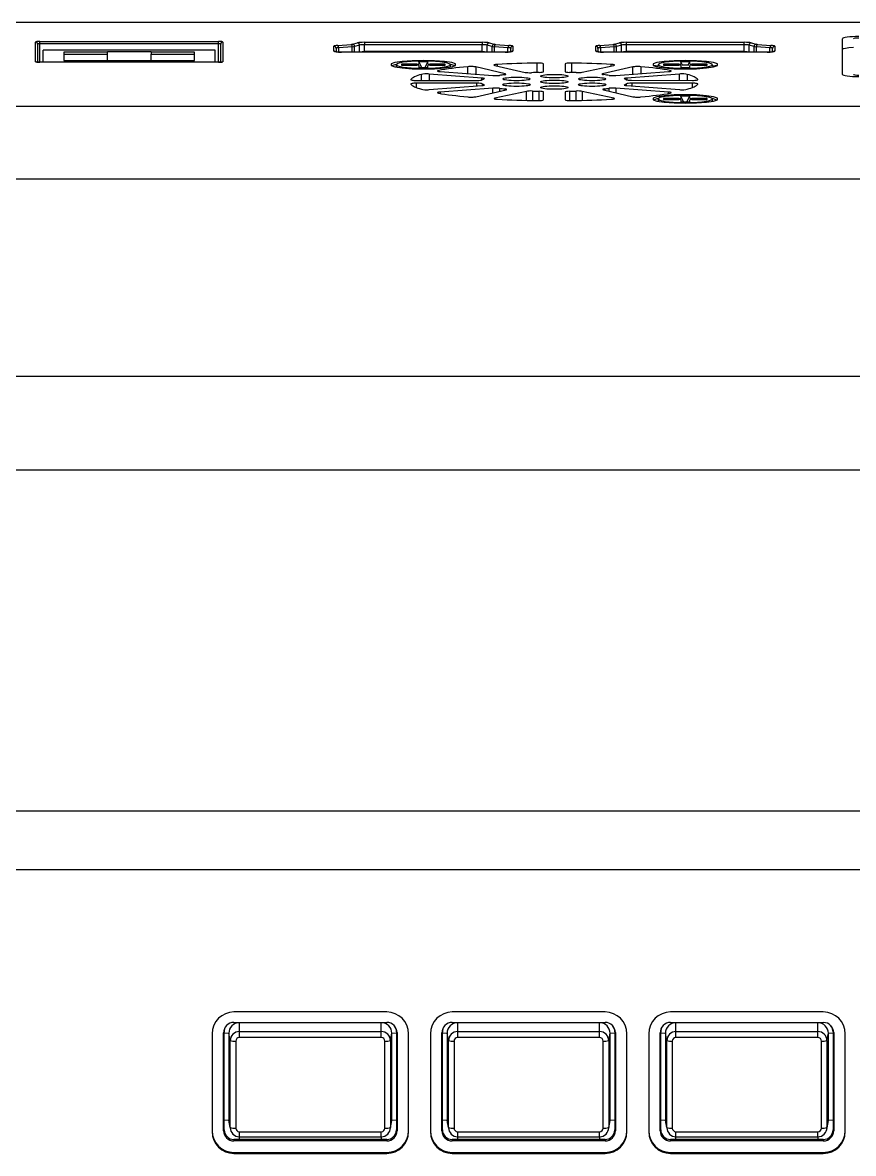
# Model space of a CAD drawing. Header units: millimetres. Extents: x 102 to 710, y 145 to 429.
# Drawn here: x 195.2 to 233.2, y 368.5 to 420.2 of the extents above; entities that cross this region are included whole.
import ezdxf

# ---------------------------------------------------------------- set-up
doc = ezdxf.new("R2010")
doc.units = ezdxf.units.MM

msp = doc.modelspace()

# ---------------------------------------------------------------- linework, layer by layer
at = {"color": 7, "linetype": 'Continuous', "lineweight": 25}
for p, q in [((233.8756, 420.2318), (183.2695, 420.2318)), ((232.717, 417.8595), (232.717, 419.4955)), ((195.747, 418.4392), (195.747, 419.344)), ((195.847, 419.2448), (195.847, 418.4181)), ((195.947, 419.3701), (204.137, 419.3701)), ((195.947, 419.2623), (195.947, 419.3701)), ((204.137, 419.2623), (195.947, 419.2623)), ((196.097, 418.4139), (196.097, 418.9684)), ((203.987, 418.9684), (196.097, 418.9684)), ((201.042, 418.8899), (199.042, 418.8899)), ((199.042, 418.8899), (199.042, 418.8769)), ((201.042, 418.8769), (201.042, 418.8899)), ((203.987, 418.4139), (203.987, 418.9684)), ((204.137, 419.2623), (204.137, 419.3701)), ((204.237, 418.4179), (204.237, 419.2448)), ((204.337, 419.344), (204.337, 418.4392)), ((209.417, 418.923), (209.417, 419.1508)), ((209.517, 419.0516), (209.517, 418.8934)), ((209.595, 419.1906), (210.2123, 419.2361)), ((210.2614, 419.1294), (209.6441, 419.0838)), ((210.2726, 419.2444), (210.5042, 419.3047)), ((210.5936, 419.2016), (210.362, 419.1413)), ((210.817, 418.916), (210.5996, 418.8781)), ((210.817, 419.3299), (216.217, 419.3299)), ((210.817, 419.3299), (210.817, 419.222)), ((216.217, 419.222), (210.817, 419.222)), ((216.217, 418.916), (210.817, 418.916)), ((210.9715, 418.8942), (210.8791, 418.8781)), ((216.0625, 418.8942), (210.9715, 418.8942)), ((210.9715, 418.8942), (210.9715, 418.8781)), ((216.155, 418.8781), (216.0625, 418.8942)), ((216.0625, 418.8942), (216.0625, 418.8781)), ((216.217, 419.3299), (216.217, 419.222)), ((216.4345, 418.8781), (216.217, 418.916)), ((216.6721, 419.1413), (216.4405, 419.2016)), ((216.5298, 419.3047), (216.7615, 419.2444)), ((217.3899, 419.0838), (216.7726, 419.1294)), ((216.8218, 419.2361), (217.4391, 419.1906)), ((217.517, 418.8932), (217.517, 419.0516)), ((217.617, 419.1508), (217.617, 418.923)), ((221.417, 418.923), (221.417, 419.1508)), ((221.517, 419.0516), (221.517, 418.8934)), ((221.595, 419.1906), (222.2123, 419.2361)), ((222.2614, 419.1294), (221.6441, 419.0838)), ((222.2726, 419.2444), (222.5042, 419.3047)), ((222.5936, 419.2016), (222.362, 419.1413)), ((222.9715, 418.916), (222.3893, 418.8781)), ((222.817, 418.916), (222.5996, 418.8781)), ((223.0545, 418.8942), (222.807, 418.8781)), ((222.817, 419.3299), (228.217, 419.3299)), ((222.817, 419.222), (222.817, 419.3299)), ((228.217, 419.222), (222.817, 419.222)), ((228.217, 418.916), (222.817, 418.916)), ((222.9715, 418.8942), (222.8791, 418.8781)), ((228.0626, 418.916), (222.9715, 418.916)), ((228.0625, 418.8942), (222.9715, 418.8942)), ((227.9795, 418.8942), (223.0545, 418.8942)), ((223.0545, 418.8781), (223.0545, 418.8942)), ((228.2271, 418.8781), (227.9795, 418.8942)), ((227.9795, 418.8781), (227.9795, 418.8942)), ((228.155, 418.8781), (228.0625, 418.8942)), ((228.6448, 418.8781), (228.0626, 418.916)), ((228.217, 419.222), (228.217, 419.3299)), ((228.4345, 418.8781), (228.217, 418.916)), ((228.6721, 419.1413), (228.4405, 419.2016)), ((228.5298, 419.3047), (228.7615, 419.2444)), ((229.3899, 419.0838), (228.7726, 419.1294)), ((228.8218, 419.2361), (229.4391, 419.1906)), ((229.517, 418.8932), (229.517, 419.0516)), ((229.617, 419.1508), (229.617, 418.923)), ((204.137, 418.4139), (195.947, 418.4139)), ((204.137, 418.4131), (195.947, 418.4131)), ((199.042, 418.8769), (197.0545, 418.8769)), ((197.0545, 418.8769), (197.0545, 418.4977)), ((199.042, 418.8719), (197.0545, 418.8719)), ((197.0545, 418.7847), (199.042, 418.7847)), ((197.0545, 418.4977), (203.0295, 418.4977)), ((199.042, 418.8719), (199.042, 418.8769)), ((199.042, 418.7847), (199.042, 418.8719)), ((199.042, 418.4977), (199.042, 418.7847)), ((203.0295, 418.8769), (201.042, 418.8769)), ((201.042, 418.8719), (201.042, 418.8769)), ((203.0295, 418.8719), (201.042, 418.8719)), ((201.042, 418.8719), (201.042, 418.7847)), ((201.042, 418.7847), (203.0295, 418.7847)), ((201.042, 418.4977), (201.042, 418.7847)), ((203.0295, 418.4977), (203.0295, 418.8769)), ((204.137, 418.4131), (204.137, 418.4139)), ((217.267, 418.8781), (209.767, 418.8781)), ((209.767, 418.8781), (209.767, 418.8773)), ((217.267, 418.8773), (209.767, 418.8773)), ((213.317, 418.4349), (213.317, 418.3435)), ((213.717, 418.4349), (213.317, 418.4349)), ((213.441, 418.1738), (213.317, 418.4349)), ((213.5931, 418.1738), (213.717, 418.4349)), ((213.717, 418.3435), (213.717, 418.4349)), ((229.267, 418.8781), (221.767, 418.8781)), ((229.267, 418.8773), (221.767, 418.8773)), ((225.317, 418.4349), (225.317, 418.3435)), ((225.717, 418.4349), (225.317, 418.4349)), ((225.3787, 418.305), (225.317, 418.4349)), ((225.6554, 418.305), (225.717, 418.4349)), ((225.717, 418.3435), (225.717, 418.4349)), ((212.267, 418.3043), (212.267, 418.1961)), ((213.217, 418.3304), (212.517, 418.3304)), ((212.517, 418.3304), (212.517, 418.2782)), ((212.6819, 418.2782), (212.517, 418.3304)), ((212.517, 418.2782), (213.217, 418.2782)), ((213.317, 418.2652), (213.317, 418.1738)), ((213.317, 418.1738), (213.717, 418.1738)), ((213.717, 418.1738), (213.717, 418.2652)), ((216.1956, 417.6955), (213.7845, 417.8774)), ((214.517, 418.3304), (213.817, 418.3304)), ((213.817, 418.2782), (214.517, 418.2782)), ((214.2845, 417.9906), (216.6956, 417.8087)), ((214.3522, 418.2782), (214.517, 418.3304)), ((214.517, 418.2782), (214.517, 418.3304)), ((214.767, 418.1961), (214.767, 418.3043)), ((217.2688, 417.8832), (215.9167, 418.2031)), ((216.7847, 418.2694), (218.1768, 417.9544)), ((219.017, 417.9838), (219.017, 418.3476)), ((220.017, 418.3476), (220.017, 417.9838)), ((220.7977, 417.9562), (222.2421, 418.2691)), ((223.1154, 418.2041), (221.7233, 417.8891)), ((222.3385, 417.8087), (224.7496, 417.9906)), ((225.2496, 417.8774), (222.8385, 417.6955)), ((224.267, 418.3043), (224.267, 418.2617)), ((225.217, 418.3304), (224.517, 418.3304)), ((224.517, 418.3304), (224.517, 418.2782)), ((224.6819, 418.2782), (224.517, 418.3304)), ((224.517, 418.2782), (225.217, 418.2782)), ((225.317, 418.2652), (225.317, 418.1738)), ((225.317, 418.1738), (225.717, 418.1738)), ((225.717, 418.1738), (225.717, 418.2652)), ((226.517, 418.3304), (225.817, 418.3304)), ((225.817, 418.2782), (226.517, 418.2782)), ((226.3522, 418.2782), (226.517, 418.3304)), ((226.517, 418.2782), (226.517, 418.3304)), ((226.767, 418.2617), (226.767, 418.3043)), ((213.1863, 417.5858), (215.9705, 417.5858)), ((215.9705, 417.4551), (213.1863, 417.4551)), ((213.7845, 417.1635), (216.1956, 417.3453)), ((222.8385, 417.3453), (225.2496, 417.1635)), ((223.0459, 417.5934), (225.8424, 417.5865)), ((225.8478, 417.4551), (223.0636, 417.4551)), ((216.6956, 417.2322), (214.2845, 417.0503)), ((215.9187, 416.8368), (217.3107, 417.1518)), ((218.2364, 417.0847), (216.792, 416.7717)), ((219.017, 416.6933), (219.017, 417.0571)), ((220.017, 417.0571), (220.017, 416.6933)), ((222.2421, 416.7717), (220.7977, 417.0847)), ((221.7653, 417.1577), (223.1174, 416.8378)), ((224.7496, 417.0503), (222.3385, 417.2322)), ((225.317, 416.8671), (225.317, 416.7757)), ((225.717, 416.8671), (225.317, 416.8671)), ((225.441, 416.606), (225.317, 416.8671)), ((225.5931, 416.606), (225.717, 416.8671)), ((225.717, 416.7757), (225.717, 416.8671)), ((113.5967, 416.4125), (290.4874, 416.4125)), ((224.267, 416.7365), (224.267, 416.6283)), ((225.217, 416.7626), (224.517, 416.7626)), ((224.517, 416.7626), (224.517, 416.7104)), ((224.6819, 416.7104), (224.517, 416.7626)), ((224.517, 416.7104), (225.217, 416.7104)), ((225.317, 416.6974), (225.317, 416.606)), ((225.317, 416.606), (225.717, 416.606)), ((225.717, 416.606), (225.717, 416.6974)), ((226.517, 416.7626), (225.817, 416.7626)), ((225.817, 416.7104), (226.517, 416.7104)), ((226.3522, 416.7104), (226.517, 416.7626)), ((226.517, 416.7104), (226.517, 416.7626)), ((226.767, 416.6283), (226.767, 416.7365)), ((290.376, 413.0572), (113.708, 413.0572)), ((113.8028, 404.0477), (290.2812, 404.0477)), ((290.3153, 399.7329), (113.7688, 399.7329)), ((118.717, 384.1378), (263.942, 384.1378)), ((119.967, 381.451), (262.692, 381.451)), ((211.8396, 374.9284), (204.8396, 374.9284)), ((221.8396, 374.9284), (214.8396, 374.9284)), ((231.8396, 374.9284), (224.8396, 374.9284)), ((204.8396, 374.4478), (211.8396, 374.4478)), ((211.5896, 374.4344), (205.0896, 374.4344)), ((205.0896, 374.0328), (205.0896, 374.4344)), ((211.5896, 374.0328), (211.5896, 374.4344)), ((214.8396, 374.4478), (221.8396, 374.4478)), ((221.5896, 374.4344), (215.0896, 374.4344)), ((215.0896, 374.0328), (215.0896, 374.4344)), ((221.5896, 374.0328), (221.5896, 374.4344)), ((224.8396, 374.4478), (231.8396, 374.4478)), ((231.5896, 374.4344), (225.0896, 374.4344)), ((225.0896, 374.0328), (225.0896, 374.4344)), ((231.5896, 374.0328), (231.5896, 374.4344)), ((203.8396, 373.9322), (203.8396, 369.4493)), ((204.3921, 374.0194), (204.3658, 373.9758)), ((204.3658, 369.4929), (204.3658, 373.9758)), ((204.3921, 369.5365), (204.3921, 374.0194)), ((204.6726, 373.6174), (204.6056, 373.9522)), ((204.6056, 373.9522), (204.6056, 369.9674)), ((205.0896, 373.7624), (205.0896, 374.0328)), ((205.0896, 374.0328), (211.5896, 374.0328)), ((211.5896, 373.7624), (211.5896, 374.0328)), ((212.0066, 373.6174), (212.0737, 373.9522)), ((212.0737, 369.9674), (212.0737, 373.9522)), ((212.2872, 374.0194), (212.3134, 373.9758)), ((212.2872, 374.0194), (212.2872, 369.5365)), ((212.3134, 373.9758), (212.3134, 369.4929)), ((212.8396, 369.4493), (212.8396, 373.9322)), ((213.8396, 373.9322), (213.8396, 369.4493)), ((214.3921, 374.0194), (214.3658, 373.9758)), ((214.3658, 369.4929), (214.3658, 373.9758)), ((214.3921, 369.5365), (214.3921, 374.0194)), ((214.6726, 373.6174), (214.6056, 373.9522)), ((214.6056, 373.9522), (214.6056, 369.9674)), ((215.0896, 373.7624), (215.0896, 374.0328)), ((215.0896, 374.0328), (221.5896, 374.0328)), ((221.5896, 373.7624), (221.5896, 374.0328)), ((222.0066, 373.6174), (222.0737, 373.9522)), ((222.0737, 369.9674), (222.0737, 373.9522)), ((222.2872, 374.0194), (222.3134, 373.9758)), ((222.2872, 374.0194), (222.2872, 369.5365)), ((222.3134, 373.9758), (222.3134, 369.4929)), ((222.8396, 369.4493), (222.8396, 373.9322)), ((223.8396, 373.9322), (223.8396, 369.4493)), ((224.3921, 374.0194), (224.3658, 373.9758)), ((224.3658, 369.4929), (224.3658, 373.9758)), ((224.3921, 369.5365), (224.3921, 374.0194)), ((224.6726, 373.6174), (224.6056, 373.9522)), ((224.6056, 373.9522), (224.6056, 369.9674)), ((225.0896, 373.7624), (225.0896, 374.0328)), ((225.0896, 374.0328), (231.5896, 374.0328)), ((231.5896, 373.7624), (231.5896, 374.0328)), ((232.0066, 373.6174), (232.0737, 373.9522)), ((232.0737, 369.9674), (232.0737, 373.9522)), ((232.2872, 374.0194), (232.3134, 373.9758)), ((232.2872, 374.0194), (232.2872, 369.5365)), ((232.3134, 373.9758), (232.3134, 369.4929)), ((232.8396, 369.4493), (232.8396, 373.9322)), ((204.6726, 369.6326), (204.6726, 373.6174)), ((204.9226, 373.596), (204.9226, 369.6112)), ((211.5896, 373.7624), (205.0896, 373.7624)), ((211.7567, 369.6112), (211.7567, 373.596)), ((212.0066, 373.6174), (212.0066, 369.6326)), ((214.6726, 369.6326), (214.6726, 373.6174)), ((214.9226, 373.596), (214.9226, 369.6112)), ((221.5896, 373.7624), (215.0896, 373.7624)), ((221.7567, 369.6112), (221.7567, 373.596)), ((222.0066, 373.6174), (222.0066, 369.6326)), ((224.6726, 369.6326), (224.6726, 373.6174)), ((224.9226, 373.596), (224.9226, 369.6112)), ((231.5896, 373.7624), (225.0896, 373.7624)), ((231.7567, 369.6112), (231.7567, 373.596)), ((232.0066, 373.6174), (232.0066, 369.6326)), ((204.6726, 369.6326), (204.6056, 369.9674)), ((204.6153, 369.8712), (204.681, 369.5497)), ((211.9983, 369.5497), (212.064, 369.8712)), ((212.0066, 369.6326), (212.0737, 369.9674)), ((214.6726, 369.6326), (214.6056, 369.9674)), ((214.6153, 369.8712), (214.681, 369.5497)), ((221.9983, 369.5497), (222.064, 369.8712)), ((222.0066, 369.6326), (222.0737, 369.9674)), ((224.6726, 369.6326), (224.6056, 369.9674)), ((224.6153, 369.8712), (224.681, 369.5497)), ((231.9983, 369.5497), (232.064, 369.8712)), ((232.0066, 369.6326), (232.0737, 369.9674)), ((204.3921, 369.5365), (204.3658, 369.4929)), ((205.0896, 369.4448), (211.5896, 369.4448)), ((205.0896, 369.2166), (211.5896, 369.2166)), ((212.2872, 369.5365), (212.3134, 369.4929)), ((214.3921, 369.5365), (214.3658, 369.4929)), ((215.0896, 369.4448), (221.5896, 369.4448)), ((215.0896, 369.2166), (221.5896, 369.2166)), ((222.2872, 369.5365), (222.3134, 369.4929)), ((224.3921, 369.5365), (224.3658, 369.4929)), ((225.0896, 369.4448), (231.5896, 369.4448)), ((225.0896, 369.2166), (231.5896, 369.2166)), ((232.2872, 369.5365), (232.3134, 369.4929)), ((204.8396, 369.0906), (204.8396, 369.0209)), ((211.8396, 369.0906), (204.8396, 369.0906)), ((211.8396, 369.0209), (204.8396, 369.0209)), ((211.8396, 369.0906), (211.8396, 369.0209)), ((214.8396, 369.0906), (214.8396, 369.0209)), ((221.8396, 369.0906), (214.8396, 369.0906)), ((221.8396, 369.0209), (214.8396, 369.0209)), ((221.8396, 369.0906), (221.8396, 369.0209)), ((224.8396, 369.0906), (224.8396, 369.0209)), ((231.8396, 369.0906), (224.8396, 369.0906)), ((231.8396, 369.0209), (224.8396, 369.0209)), ((231.8396, 369.0906), (231.8396, 369.0209)), ((204.8396, 368.4967), (204.8396, 368.4531)), ((204.8396, 368.4967), (211.8396, 368.4967)), ((204.8396, 368.4531), (211.8396, 368.4531)), ((211.8396, 368.4967), (211.8396, 368.4531)), ((214.8396, 368.4967), (214.8396, 368.4531)), ((214.8396, 368.4967), (221.8396, 368.4967)), ((214.8396, 368.4531), (221.8396, 368.4531)), ((221.8396, 368.4967), (221.8396, 368.4531)), ((224.8396, 368.4967), (224.8396, 368.4531)), ((224.8396, 368.4967), (231.8396, 368.4967)), ((224.8396, 368.4531), (231.8396, 368.4531)), ((231.8396, 368.4967), (231.8396, 368.4531))]:
    msp.add_line(p, q, dxfattribs=at)
at = {"color": 8, "linetype": 'Continuous', "lineweight": 25}
for p, q in [((233.8756, 420.2296), (183.2695, 420.2296)), ((195.947, 418.4139), (195.947, 419.2623)), ((204.137, 418.4139), (204.137, 419.2623)), ((209.6441, 418.8815), (209.6441, 419.0838)), ((210.2614, 418.8781), (210.2614, 419.1294)), ((210.362, 418.8781), (210.362, 419.1413)), ((210.5936, 418.8781), (210.5936, 419.2016)), ((210.817, 418.916), (210.817, 419.222)), ((216.217, 418.916), (216.217, 419.222)), ((216.4405, 418.8781), (216.4405, 419.2016)), ((216.6721, 418.8781), (216.6721, 419.1413)), ((216.7726, 418.8781), (216.7726, 419.1294)), ((217.3899, 418.8813), (217.3899, 419.0838)), ((221.6441, 418.8815), (221.6441, 419.0838)), ((222.2614, 418.8781), (222.2614, 419.1294)), ((222.362, 418.8781), (222.362, 419.1413)), ((222.5936, 418.8914), (222.5936, 419.2016)), ((222.817, 418.916), (222.817, 419.222)), ((228.217, 418.916), (228.217, 419.222)), ((228.4405, 418.8914), (228.4405, 419.2016)), ((228.6721, 418.8781), (228.6721, 419.1413)), ((228.7726, 418.8781), (228.7726, 419.1294)), ((229.3899, 418.8813), (229.3899, 419.0838)), ((195.947, 418.4131), (195.947, 418.4139)), ((217.267, 418.8781), (217.267, 418.8773)), ((218.7376, 417.9495), (218.7376, 418.38)), ((220.2964, 418.38), (220.2964, 417.9495)), ((221.767, 418.8773), (221.767, 418.8781)), ((229.267, 418.8773), (229.267, 418.8781)), ((213.4298, 417.5858), (213.4298, 417.862)), ((213.7845, 417.8774), (213.7845, 417.5858)), ((214.2092, 418.0384), (214.2092, 417.9993)), ((215.5481, 417.8953), (215.5481, 418.2135)), ((215.9167, 418.2031), (215.9167, 417.8674)), ((216.9025, 418.3157), (216.9025, 418.2427)), ((217.2688, 417.8516), (217.2688, 417.8832)), ((221.7233, 417.8891), (221.7233, 417.8564)), ((222.1264, 418.2441), (222.1264, 418.316)), ((223.1154, 417.8673), (223.1154, 418.2041)), ((223.4815, 418.2139), (223.4815, 417.8949)), ((224.8249, 417.9993), (224.8249, 418.0384)), ((225.2496, 417.5879), (225.2496, 417.8774)), ((225.6043, 417.862), (225.6043, 417.5871)), ((212.938, 417.6223), (212.938, 417.6146)), ((213.1863, 417.4551), (213.1863, 417.2653)), ((215.9705, 417.3284), (215.9705, 417.4551)), ((216.1956, 417.6042), (216.1956, 417.6955)), ((216.2151, 417.4292), (216.2151, 417.347)), ((216.3083, 417.3635), (216.3083, 417.3837)), ((222.7258, 417.3837), (222.7258, 417.3635)), ((222.819, 417.347), (222.819, 417.4292)), ((222.8385, 417.6955), (222.8385, 417.6088)), ((223.0636, 417.4551), (223.0636, 417.3284)), ((225.8478, 417.2653), (225.8478, 417.4551)), ((226.0954, 417.6153), (226.0954, 417.623)), ((214.2845, 417.0503), (214.2845, 416.9896)), ((216.6956, 417.0126), (216.6956, 417.2322)), ((217.0066, 417.2257), (217.0066, 417.083)), ((217.2613, 417.1406), (217.2613, 417.1924)), ((218.2364, 416.6712), (218.2364, 417.0847)), ((218.524, 417.099), (218.524, 416.6647)), ((218.8188, 416.6614), (218.8188, 417.089)), ((220.2153, 417.089), (220.2153, 416.6614)), ((220.51, 416.6647), (220.51, 417.099)), ((220.7977, 417.0847), (220.7977, 416.6712)), ((221.814, 417.1974), (221.814, 417.1461)), ((222.0275, 417.0956), (222.0275, 417.2257)), ((222.3385, 417.2322), (222.3385, 417.022)), ((224.7496, 416.9896), (224.7496, 417.0503)), ((216.792, 416.7717), (216.792, 416.738)), ((222.2421, 416.738), (222.2421, 416.7717)), ((205.0896, 374.4478), (205.0896, 374.4344)), ((211.5896, 374.4344), (211.5896, 374.4478)), ((215.0896, 374.4478), (215.0896, 374.4344)), ((221.5896, 374.4344), (221.5896, 374.4478)), ((225.0896, 374.4478), (225.0896, 374.4344)), ((231.5896, 374.4344), (231.5896, 374.4478)), ((204.3921, 373.9744), (204.6056, 373.9522)), ((212.0737, 373.9522), (212.2872, 373.9744)), ((214.3921, 373.9744), (214.6056, 373.9522)), ((222.0737, 373.9522), (222.2872, 373.9744)), ((224.3921, 373.9744), (224.6056, 373.9522)), ((232.0737, 373.9522), (232.2872, 373.9744)), ((204.3921, 369.9896), (204.6056, 369.9674)), ((212.0737, 369.9674), (212.2872, 369.9896)), ((214.3921, 369.9896), (214.6056, 369.9674)), ((222.0737, 369.9674), (222.2872, 369.9896)), ((224.3921, 369.9896), (224.6056, 369.9674)), ((232.0737, 369.9674), (232.2872, 369.9896)), ((205.0896, 369.2166), (205.0896, 369.4448)), ((205.0896, 369.0906), (205.0896, 369.2166)), ((211.5896, 369.2166), (211.5896, 369.4448)), ((211.5896, 369.2166), (211.5896, 369.0906)), ((215.0896, 369.2166), (215.0896, 369.4448)), ((215.0896, 369.0906), (215.0896, 369.2166)), ((221.5896, 369.2166), (221.5896, 369.4448)), ((221.5896, 369.2166), (221.5896, 369.0906)), ((225.0896, 369.2166), (225.0896, 369.4448)), ((225.0896, 369.0906), (225.0896, 369.2166)), ((231.5896, 369.2166), (231.5896, 369.4448)), ((231.5896, 369.2166), (231.5896, 369.0906))]:
    msp.add_line(p, q, dxfattribs=at)
at = {"color": 7, "linetype": 'Continuous', "lineweight": 25, "flags": 128}
for points in [[(213.517, 418.5001), (213.004, 418.4883), (212.5529, 418.4543), (212.218, 418.4022), (212.0398, 418.3383), (212.0398, 418.2703), (212.218, 418.2064), (212.5529, 418.1544), (213.004, 418.1204), (213.517, 418.1086), (214.0301, 418.1204), (214.4812, 418.1544), (214.8161, 418.2064), (214.9942, 418.2703), (214.9942, 418.3383), (214.8161, 418.4022), (214.4812, 418.4543), (214.0301, 418.4883), (213.517, 418.5001)], [(212.267, 418.3043), (212.3514, 418.2454), (212.5933, 418.1944), (212.9599, 418.1583), (213.4017, 418.1419), (213.8591, 418.1474), (214.2703, 418.1741), (214.5798, 418.2184), (214.7458, 418.2744), (214.7458, 418.3343), (214.5798, 418.3902), (214.2703, 418.4345), (213.8591, 418.4613), (213.4017, 418.4668), (212.9599, 418.4504), (212.5933, 418.4143), (212.3514, 418.3633), (212.267, 418.3043)], [(225.517, 418.5001), (225.004, 418.4883), (224.5529, 418.4543), (224.218, 418.4022), (224.0398, 418.3383), (224.0398, 418.2703), (224.218, 418.2064), (224.5529, 418.1544), (225.004, 418.1204), (225.517, 418.1086), (226.0301, 418.1204), (226.4812, 418.1544), (226.8161, 418.2064), (226.9942, 418.2703), (226.9942, 418.3383), (226.8161, 418.4022), (226.4812, 418.4543), (226.0301, 418.4883), (225.517, 418.5001)], [(224.267, 418.3043), (224.3514, 418.2454), (224.5933, 418.1944), (224.9599, 418.1583), (225.4017, 418.1419), (225.8591, 418.1474), (226.2703, 418.1741), (226.5798, 418.2184), (226.7458, 418.2744), (226.7458, 418.3343), (226.5798, 418.3902), (226.2703, 418.4345), (225.8591, 418.4613), (225.4017, 418.4668), (224.9599, 418.4504), (224.5933, 418.4143), (224.3514, 418.3633), (224.267, 418.3043)], [(212.2692, 418.3138), (212.218, 418.3031), (212.0659, 418.2548)], [(214.9682, 418.2548), (214.8161, 418.3031), (214.7649, 418.3138)], [(225.3545, 418.3055), (225.517, 418.3038), (225.6795, 418.3055)], [(225.517, 416.9323), (225.004, 416.9205), (224.5529, 416.8865), (224.218, 416.8344), (224.0398, 416.7705), (224.0398, 416.7025), (224.218, 416.6386), (224.5529, 416.5865), (225.004, 416.5526), (225.517, 416.5407), (226.0301, 416.5526), (226.4812, 416.5865), (226.8161, 416.6386), (226.9942, 416.7025), (226.9942, 416.7705), (226.8161, 416.8344), (226.4812, 416.8865), (226.0301, 416.9205), (225.517, 416.9323)], [(224.267, 416.7365), (224.3514, 416.6776), (224.5933, 416.6266), (224.9599, 416.5905), (225.4017, 416.5741), (225.8591, 416.5796), (226.2703, 416.6063), (226.5798, 416.6506), (226.7458, 416.7066), (226.7458, 416.7665), (226.5798, 416.8224), (226.2703, 416.8667), (225.8591, 416.8935), (225.4017, 416.899), (224.9599, 416.8826), (224.5933, 416.8465), (224.3514, 416.7955), (224.267, 416.7365)], [(224.2692, 416.746), (224.218, 416.7353), (224.0659, 416.687)], [(226.9682, 416.687), (226.8161, 416.7353), (226.7649, 416.746)], [(204.6056, 369.9674), (204.6149, 369.8734), (204.6153, 369.8712)], [(212.064, 369.8712), (212.0644, 369.8734), (212.0737, 369.9674)], [(214.6056, 369.9674), (214.6149, 369.8734), (214.6153, 369.8712)], [(222.064, 369.8712), (222.0644, 369.8734), (222.0737, 369.9674)], [(224.6056, 369.9674), (224.6149, 369.8734), (224.6153, 369.8712)], [(232.064, 369.8712), (232.0644, 369.8734), (232.0737, 369.9674)]]:
    msp.add_lwpolyline(points, dxfattribs=at)
at = {"color": 7, "linetype": 'Continuous', "lineweight": 25}
for centre, radius, start, end in [((195.7475, 419.2444), 0.0996, 0.24884, 90.24312), ((204.3366, 419.2444), 0.0996, 89.75721, 179.75071), ((209.4175, 419.0512), 0.0996, 0.24461, 90.24735), ((209.5344, 419.098), 0.1107, 352.65979, 56.79855), ((210.1517, 419.1435), 0.1107, 352.65965, 56.80132), ((210.2599, 419.1431), 0.1021, 359.00318, 82.86291), ((210.4915, 419.2034), 0.1021, 359.00259, 82.8635), ((216.5425, 419.2034), 0.1021, 97.1365, 180.99741), ((216.7742, 419.1431), 0.1021, 97.13709, 180.99682), ((216.8824, 419.1435), 0.1107, 123.19868, 187.34035), ((217.4997, 419.098), 0.1107, 123.20115, 187.34092), ((217.6166, 419.0512), 0.0996, 89.75276, 179.75528), ((221.4175, 419.0512), 0.0996, 0.24556, 90.24639), ((221.5344, 419.098), 0.1107, 352.66222, 56.79571), ((222.1517, 419.1435), 0.1106, 352.65834, 56.80263), ((222.2599, 419.1431), 0.1021, 359.00253, 82.86416), ((222.4915, 419.2034), 0.1021, 359.00265, 82.86285), ((228.5425, 419.2034), 0.1021, 97.13702, 180.99629), ((228.7742, 419.1431), 0.1021, 97.13702, 180.99629), ((228.8824, 419.1435), 0.1106, 123.19636, 187.34268), ((229.4997, 419.098), 0.1107, 123.20065, 187.34143), ((229.6166, 419.0512), 0.0996, 89.75361, 179.75444), ((213.2415, 418.5323), 0.2034, 263.07991, 291.79413), ((213.2416, 418.0766), 0.2032, 68.19648, 96.93788), ((213.7925, 418.5324), 0.2034, 248.20954, 276.91642), ((213.7925, 418.0762), 0.2035, 83.08495, 111.7807), ((224.526, 423.6674), 5.4179, 264.83492, 267.28087), ((225.2415, 418.5323), 0.2034, 263.08096, 291.79281), ((225.2416, 418.0765), 0.2032, 68.19762, 96.93701), ((225.7925, 418.5324), 0.2034, 248.20954, 276.91642), ((225.7925, 418.0762), 0.2035, 83.08476, 111.78088), ((226.508, 423.6684), 5.4189, 272.71931, 275.16484), ((225.2415, 416.9645), 0.2033, 263.07742, 291.79634), ((225.2415, 416.5086), 0.2033, 68.20427, 96.92197), ((225.7925, 416.9641), 0.203, 248.17949, 276.94647), ((225.7925, 416.5086), 0.2033, 83.07972, 111.79432), ((204.8377, 373.9303), 0.9981, 89.89108, 179.89048), ((211.8415, 373.9303), 0.9981, 0.10955, 90.1089), ((214.8377, 373.9303), 0.9981, 89.8911, 179.89045), ((221.8415, 373.9303), 0.9981, 0.10936, 90.10909), ((224.8377, 373.9303), 0.9981, 89.89113, 179.89043), ((231.8415, 373.9303), 0.9981, 0.10957, 90.10887), ((204.8387, 373.9749), 0.4729, 89.89053, 179.89071), ((205.0887, 373.9513), 0.4832, 89.89132, 179.89011), ((211.5905, 373.9513), 0.4832, 0.10983, 90.10874), ((211.8405, 373.9749), 0.4729, 0.10918, 90.10951), ((214.8387, 373.9749), 0.4729, 89.89049, 179.89082), ((215.0887, 373.9513), 0.4832, 89.89126, 179.89017), ((221.5905, 373.9513), 0.4832, 0.10976, 90.1087), ((221.8405, 373.9749), 0.4729, 0.10942, 90.10949), ((224.8387, 373.9749), 0.4729, 89.89038, 179.89094), ((225.0887, 373.9513), 0.4832, 89.89152, 179.8898), ((231.5905, 373.9513), 0.4832, 0.10976, 90.1087), ((231.8405, 373.9749), 0.4729, 0.10942, 90.10926), ((204.837, 374.0192), 0.4449, 145.30643, 179.98149), ((205.0888, 373.6166), 0.4162, 89.8904, 179.89069), ((211.5904, 373.6166), 0.4162, 0.10934, 90.10963), ((211.8423, 374.0192), 0.4449, 0.01844, 34.69355), ((214.8368, 374.0193), 0.4448, 145.29955, 179.98798), ((215.0888, 373.6166), 0.4162, 89.89037, 179.89066), ((221.5904, 373.6166), 0.4162, 0.10942, 90.10955), ((221.8424, 374.0193), 0.4448, 0.01434, 34.69774), ((224.8371, 374.0192), 0.445, 145.30916, 179.97924), ((225.0888, 373.6166), 0.4162, 89.89045, 179.89058), ((231.5904, 373.6166), 0.4162, 0.10942, 90.10955), ((231.8423, 374.0193), 0.4449, 0.01612, 34.69625), ((204.862, 374.3585), 0.7649, 255.66626, 274.54286), ((205.0893, 373.5957), 0.1667, 89.8902, 179.89058), ((211.59, 373.5957), 0.1667, 0.10912, 90.11011), ((211.8173, 374.3585), 0.7649, 265.45722, 284.33364), ((214.862, 374.3585), 0.7649, 255.66636, 274.54278), ((215.0893, 373.5957), 0.1667, 89.88989, 179.89088), ((221.59, 373.5957), 0.1667, 0.1093, 90.1096), ((221.8173, 374.3585), 0.765, 265.45727, 284.33356), ((224.862, 374.3585), 0.7649, 255.66627, 274.54283), ((225.0893, 373.5957), 0.1667, 89.89002, 179.89043), ((231.59, 373.5957), 0.1667, 0.10866, 90.11025), ((231.8173, 374.3585), 0.765, 265.45727, 284.33356), ((204.8377, 369.4948), 0.9981, 180.10952, 270.10892), ((204.8377, 369.4512), 0.9981, 180.10952, 270.10892), ((204.8387, 369.4938), 0.4729, 180.10974, 270.10858), ((204.8388, 369.5374), 0.4467, 180.10947, 270.10879), ((204.862, 370.3738), 0.7649, 255.66626, 274.54286), ((205.0888, 369.6334), 0.4162, 180.10909, 270.1093), ((205.0893, 369.6115), 0.1667, 180.10996, 270.10798), ((211.5904, 369.6334), 0.4162, 269.89066, 359.89088), ((211.5899, 369.6115), 0.1667, 269.89171, 359.89035), ((211.8173, 370.3738), 0.7649, 265.45722, 284.33364), ((211.8405, 369.5374), 0.4467, 269.89123, 359.89054), ((211.8415, 369.4948), 0.9981, 269.8911, 359.89045), ((211.8405, 369.4938), 0.4729, 269.89139, 359.89038), ((211.8415, 369.4512), 0.9981, 269.8911, 359.89045), ((214.8377, 369.4948), 0.9981, 180.10955, 270.1089), ((214.8377, 369.4512), 0.9981, 180.10955, 270.1089), ((214.8387, 369.4938), 0.4729, 180.10962, 270.10861), ((214.8388, 369.5374), 0.4467, 180.10946, 270.10877), ((214.862, 370.3738), 0.7649, 255.66636, 274.54278), ((215.0888, 369.6334), 0.4162, 180.10912, 270.10934), ((215.0893, 369.6115), 0.1667, 180.10965, 270.10829), ((221.5904, 369.6334), 0.4162, 269.89074, 359.8908), ((221.5899, 369.6115), 0.1667, 269.89222, 359.89016), ((221.8173, 370.3738), 0.765, 265.45727, 284.33356), ((221.8405, 369.5374), 0.4467, 269.89111, 359.89054), ((221.8415, 369.4948), 0.9981, 269.89091, 359.89064), ((221.8405, 369.4938), 0.4729, 269.89141, 359.89014), ((221.8415, 369.4512), 0.9981, 269.89091, 359.89064), ((224.8377, 369.4948), 0.9981, 180.10957, 270.10887), ((224.8377, 369.4512), 0.9981, 180.10957, 270.10887), ((224.8387, 369.4938), 0.4729, 180.10951, 270.10872), ((224.8388, 369.5374), 0.4467, 180.10936, 270.10875), ((224.862, 370.3738), 0.7649, 255.66627, 274.54283), ((225.0888, 369.6334), 0.4162, 180.1092, 270.10926), ((225.0893, 369.6115), 0.1667, 180.11011, 270.10816), ((231.5904, 369.6334), 0.4162, 269.89074, 359.8908), ((231.5899, 369.6115), 0.1667, 269.89157, 359.8908), ((231.8173, 370.3738), 0.765, 265.45727, 284.33356), ((231.8405, 369.5374), 0.4467, 269.89135, 359.89054), ((231.8415, 369.4948), 0.9981, 269.89113, 359.89043), ((231.8405, 369.4938), 0.4729, 269.89163, 359.89014), ((231.8415, 369.4512), 0.9981, 269.89113, 359.89043)]:
    msp.add_arc(centre, radius, start, end, dxfattribs=at)
at = {"color": 8, "linetype": 'Continuous', "lineweight": 25}
for centre, radius, start, end in [((209.4171, 418.8224), 0.1006, 54.80918, 90.02224), ((217.6169, 418.8226), 0.1004, 89.94686, 124.40532), ((221.4171, 418.8224), 0.1006, 54.81349, 90.01846), ((229.6169, 418.8226), 0.1004, 89.94738, 124.4048), ((195.7471, 418.3386), 0.1006, 57.20789, 90.01547), ((204.337, 418.3386), 0.1006, 89.98338, 121.51009)]:
    msp.add_arc(centre, radius, start, end, dxfattribs=at)
at = {"color": 7, "linetype": 'Continuous', "lineweight": 25}
for centre, major_axis, ratio, start_param, end_param in [((233.467, 419.4955), (0.75, 0), 0.1306505, 1.5707963, 3.1415927), ((233.467, 419.4926), (0.25, 0), 0.130402, 1.5707963, 3.1415927), ((195.947, 419.344), (0.2, 0), 0.1306505, 1.5707963, 3.1415927), ((195.947, 419.2448), (0.1, 0), 0.1741453, 1.5707963, 3.1415927), ((204.137, 419.344), (0.2, 0), 0.1306505, 0, 1.5707963), ((204.137, 419.2448), (0.1, 0), 0.1741453, 0, 1.5707963), ((209.767, 419.1508), (0.35, 0), 0.1306505, 2.0847116, 3.1415927), ((209.767, 418.923), (0.35, 0), 0.1306505, 3.1415927, 4.712389), ((209.767, 419.0516), (0.25, 0), 0.1480485, 2.0847116, 3.1415927), ((210.1385, 419.2532), (0.15, 0), 0.1306505, 5.2263043, 5.8180109), ((210.1385, 419.154), (0.25, 0), 0.1132526, 5.2263043, 5.8180109), ((210.817, 419.2842), (0.35, 0), 0.1306505, 1.5707963, 2.6764183), ((210.817, 419.185), (0.25, 0), 0.1480485, 1.5707963, 2.6764183), ((216.217, 419.2842), (0.35, 0), 0.1306505, 0.4651744, 1.5707963), ((216.217, 419.185), (0.25, 0), 0.1480485, 0.4651744, 1.5707963), ((216.8955, 419.154), (0.25, 0), 0.1132526, 3.606767, 4.1984737), ((216.8955, 419.2532), (0.15, 0), 0.1306505, 3.606767, 4.1984737), ((217.267, 418.923), (0.35, 0), 0.1306505, 4.712389, 6.2831853), ((217.267, 419.0516), (0.25, 0), 0.1480485, 0, 1.056881), ((217.267, 419.1508), (0.35, 0), 0.1306505, 0, 1.056881), ((221.767, 419.1508), (0.35, 0), 0.1306505, 2.0847116, 3.1415927), ((221.767, 418.923), (0.35, 0), 0.1306505, 3.1415927, 4.712389), ((221.767, 419.0516), (0.25, 0), 0.1480485, 2.0847116, 3.1415927), ((222.1385, 419.2532), (0.15, 0), 0.1306505, 5.2263043, 5.8180109), ((222.1385, 419.154), (0.25, 0), 0.1132526, 5.2263043, 5.8180109), ((222.817, 419.2842), (0.35, 0), 0.1306505, 1.5707963, 2.6764183), ((222.817, 419.185), (0.25, 0), 0.1480485, 1.5707963, 2.6764183), ((228.217, 419.2842), (0.35, 0), 0.1306505, 0.4651744, 1.5707963), ((228.217, 419.185), (0.25, 0), 0.1480485, 0.4651744, 1.5707963), ((228.8955, 419.154), (0.25, 0), 0.1132526, 3.606767, 4.1984737), ((228.8955, 419.2532), (0.15, 0), 0.1306505, 3.606767, 4.1984737), ((229.267, 418.923), (0.35, 0), 0.1306505, 4.712389, 6.2831853), ((229.267, 419.0516), (0.25, 0), 0.1480485, 0, 1.056881), ((229.267, 419.1508), (0.35, 0), 0.1306505, 0, 1.056881), ((233.467, 418.9969), (0.75, 0), 0.1306505, 1.9106332, 3.1415927), ((195.947, 418.4392), (0.2, 0), 0.1306505, 3.1415927, 4.712389), ((204.137, 418.4392), (0.2, 0), 0.1306505, 4.712389, 6.2831853), ((219.517, 417.5204), (6.625, 0), 0.1306505, 1.6887165, 1.976475), ((218.767, 418.3476), (0.25, 0), 0.1306505, 0, 1.6887165), ((220.267, 418.3476), (0.25, 0), 0.1306505, 1.4528762, 3.1415927), ((219.517, 417.5204), (6.625, 0), 0.1306505, 1.1659561, 1.4528762), ((219.517, 417.5204), (6.625, 0), 0.1306505, 2.735914, 3.0236725), ((213.6595, 417.8491), (0.25, 0), 0.1306505, 1.0471976, 2.735914), ((214.4095, 418.0189), (0.25, 0), 0.1306505, 2.5000737, 4.1887902), ((219.517, 417.5204), (6.625, 0), 0.1306505, 2.2131537, 2.5000737), ((215.6979, 418.1873), (0.25, 0), 0.1306505, 0.5045364, 2.2131537), ((217.0012, 418.2857), (0.25, 0), 0.1306505, 1.976475, 3.6651914), ((217.0499, 417.8674), (0.25, 0), 0.1306505, 5.4609482, 6.7877217), ((218.3933, 417.9707), (0.25, 0), 0.1306505, 3.6651914, 5.0275859), ((219.517, 417.5204), (3.375, 0), 0.1306505, 1.7791981, 1.8859933), ((218.767, 417.9838), (0.25, 0), 0.1306505, 4.9207908, 6.2831853), ((220.267, 417.9838), (0.25, 0), 0.1306505, 3.1415927, 4.5039872), ((219.517, 417.5204), (3.375, 0), 0.1306505, 1.272158, 1.3623945), ((220.5836, 417.9731), (0.25, 0), 0.1306505, 4.4137506, 5.7405241), ((221.9398, 417.8727), (0.25, 0), 0.1306505, 2.6179939, 3.9803884), ((222.028, 418.286), (0.25, 0), 0.1306505, 5.7405241, 7.4491414), ((223.3319, 418.1877), (0.25, 0), 0.1306505, 0.9292774, 2.6179939), ((219.517, 417.5204), (6.625, 0), 0.1306505, 0.6415189, 0.9292774), ((224.6246, 418.0189), (0.25, 0), 0.1306505, 5.2359878, 6.9247042), ((225.3746, 417.8491), (0.25, 0), 0.1306505, 0.4056786, 2.0943951), ((219.517, 417.5204), (6.625, 0), 0.1306505, 0.1187586, 0.4056786), ((233.467, 417.8595), (0.75, 0), 0.1306505, 3.1415927, 4.712389), ((233.467, 417.8624), (0.25, 0), 0.1306505, 3.1415927, 4.712389), ((213.1863, 417.6184), (0.25, 0), 0.1306505, 3.0236725, 4.712389), ((213.1863, 417.4225), (0.25, 0), 0.1306505, 1.5707963, 3.2595128), ((219.517, 417.5204), (6.625, 0), 0.1306505, 3.2595128, 3.5472713), ((215.9705, 417.6184), (0.25, 0), 0.1306505, 4.712389, 6.0747835), ((215.9705, 417.4225), (0.25, 0), 0.1306505, 0.2084018, 1.5707963), ((216.0706, 417.6673), (0.25, 0), 0.1306505, 5.9679883, 7.3303829), ((216.0706, 417.3736), (0.25, 0), 0.1306505, 5.2359878, 6.5983823), ((219.517, 417.5204), (3.375, 0), 0.1306505, 2.8263957, 2.9331908), ((219.517, 417.5204), (3.375, 0), 0.1306505, 3.3499945, 3.4567896), ((216.8206, 417.837), (0.25, 0), 0.1306505, 4.1887902, 5.5511847), ((219.517, 417.5204), (3.375, 0), 0.1306505, 2.3193555, 2.4095921), ((219.517, 417.5204), (3.375, 0), 0.1306505, 0.7320006, 0.8387957), ((222.2135, 417.837), (0.25, 0), 0.1306505, 3.8735932, 5.2359878), ((222.9635, 417.6673), (0.25, 0), 0.1306505, 2.0943951, 3.4567896), ((222.9635, 417.3736), (0.25, 0), 0.1306505, 2.8263957, 4.1887902), ((219.517, 417.5204), (3.375, 0), 0.1306505, 0.2249604, 0.315197), ((219.517, 417.5204), (3.375, 0), 0.1306505, 5.9679883, 6.0747835), ((223.0507, 417.6261), (0.25, 0), 0.1306505, 3.3665531, 4.6933266), ((223.0636, 417.4225), (0.25, 0), 0.1306505, 1.5707963, 2.9331908), ((219.517, 417.5204), (6.625, 0), 0.1306505, 5.8775067, 6.1652652), ((225.8471, 417.6191), (0.25, 0), 0.1306505, 4.6933266, 6.4019439), ((225.8478, 417.4225), (0.25, 0), 0.1306505, 6.1652652, 7.8539816), ((213.6595, 417.1917), (0.25, 0), 0.1306505, 3.5472713, 5.2359878), ((214.4095, 417.022), (0.25, 0), 0.1306505, 2.0943951, 3.7831116), ((219.517, 417.5204), (6.625, 0), 0.1306505, 3.7831116, 4.0708701), ((215.7022, 416.8531), (0.25, 0), 0.1306505, 4.0708701, 5.7595865), ((216.8206, 417.2039), (0.25, 0), 0.1306505, 0.7320006, 2.0943951), ((219.517, 417.5204), (3.375, 0), 0.1306505, 3.8735932, 3.9803884), ((217.0942, 417.1682), (0.25, 0), 0.1306505, 5.7595865, 7.1219811), ((218.4505, 417.0678), (0.25, 0), 0.1306505, 1.272158, 2.5989315), ((219.517, 417.5204), (3.375, 0), 0.1306505, 4.4137506, 4.5039872), ((218.767, 417.0571), (0.25, 0), 0.1306505, 0, 1.3623945), ((220.267, 417.0571), (0.25, 0), 0.1306505, 1.7791981, 3.1415927), ((219.517, 417.5204), (3.375, 0), 0.1306505, 4.9207908, 5.0110273), ((220.5836, 417.0678), (0.25, 0), 0.1306505, 0.5426612, 1.8694347), ((221.9842, 417.1734), (0.25, 0), 0.1306505, 2.3193555, 3.646129), ((219.517, 417.5204), (3.375, 0), 0.1306505, 5.4609482, 5.5511847), ((222.2135, 417.2039), (0.25, 0), 0.1306505, 1.0471976, 2.4095921), ((223.3362, 416.8535), (0.25, 0), 0.1306505, 3.646129, 5.3547463), ((219.517, 417.5204), (6.625, 0), 0.1306505, 5.3547463, 5.6416664), ((224.6246, 417.022), (0.25, 0), 0.1306505, 5.6416664, 7.3303829), ((225.3746, 417.1917), (0.25, 0), 0.1306505, 4.1887902, 5.8775067), ((217.0061, 416.7549), (0.25, 0), 0.1306505, 2.5989315, 4.3075488), ((219.517, 417.5204), (6.625, 0), 0.1306505, 4.3075488, 4.5944688), ((218.767, 416.6933), (0.25, 0), 0.1306505, 4.5944688, 6.2831853), ((220.267, 416.6933), (0.25, 0), 0.1306505, 3.1415927, 4.8303091), ((219.517, 417.5204), (6.625, 0), 0.1306505, 4.8303091, 5.1172292), ((222.028, 416.7549), (0.25, 0), 0.1306505, 5.1172292, 6.8258465)]:
    msp.add_ellipse(centre, major_axis=major_axis, ratio=ratio, start_param=start_param, end_param=end_param, dxfattribs=at)
for centre in [(219.517, 417.7817), (217.785, 417.6511), (217.785, 417.3898), (219.517, 417.5204), (219.517, 417.2591), (221.2491, 417.6511), (221.2491, 417.3898)]:
    msp.add_ellipse(centre, major_axis=(0.625, 0), ratio=0.1306505, dxfattribs=at)
for points, knots in [([(209.767, 418.8781), (209.7307, 418.8786), (209.6542, 418.8795), (209.5575, 418.8869), (209.4985, 418.8951), (209.4734, 418.9017), (209.4728, 418.902), (209.4726, 418.9021)], [0, 0, 0, 0, 0.2607156, 0.55029, 0.7825719, 0.9322207, 1, 1, 1, 1]), ([(217.5551, 418.8982), (217.5572, 418.8995), (217.5625, 418.9028), (217.5634, 418.9026), (217.5554, 418.9001), (217.5285, 418.8941), (217.4725, 418.8866), (217.3818, 418.8796), (217.3066, 418.8786), (217.267, 418.8781)], [0, 0, 0, 0, 0.0402103, 0.1030522, 0.1899958, 0.3208201, 0.5081051, 0.7416479, 1, 1, 1, 1]), ([(221.767, 418.8781), (221.7307, 418.8786), (221.6542, 418.8795), (221.5575, 418.8869), (221.4985, 418.8951), (221.4734, 418.9017), (221.4728, 418.902), (221.4726, 418.9021)], [0, 0, 0, 0, 0.26071783, 0.55028945, 0.78257205, 0.93222055, 1, 1, 1, 1]), ([(229.5551, 418.8982), (229.5572, 418.8995), (229.5625, 418.9028), (229.5634, 418.9026), (229.5554, 418.9001), (229.5285, 418.8941), (229.4725, 418.8866), (229.3818, 418.8796), (229.3066, 418.8786), (229.267, 418.8781)], [0, 0, 0, 0, 0.0402098, 0.1030521, 0.1899965, 0.3208212, 0.5081069, 0.7416489, 1, 1, 1, 1]), ([(195.947, 418.4139), (195.9262, 418.4142), (195.8838, 418.4147), (195.8329, 418.4187), (195.8041, 418.4226), (195.7927, 418.4253), (195.793, 418.4252), (195.7931, 418.4252)], [0, 0, 0, 0, 0.2882648, 0.5881136, 0.8047212, 0.9453249, 1, 1, 1, 1]), ([(204.2913, 418.4253), (204.2914, 418.4253), (204.2922, 418.4256), (204.287, 418.4241), (204.2729, 418.4216), (204.2427, 418.4179), (204.1958, 418.4147), (204.1572, 418.4142), (204.137, 418.4139)], [0, 0, 0, 0, 0.01995827, 0.12102772, 0.26474173, 0.46603295, 0.72138677, 1, 1, 1, 1])]:
    msp.add_open_spline(points, degree=3, knots=knots, dxfattribs=at)

doc.saveas('drawing.dxf')
